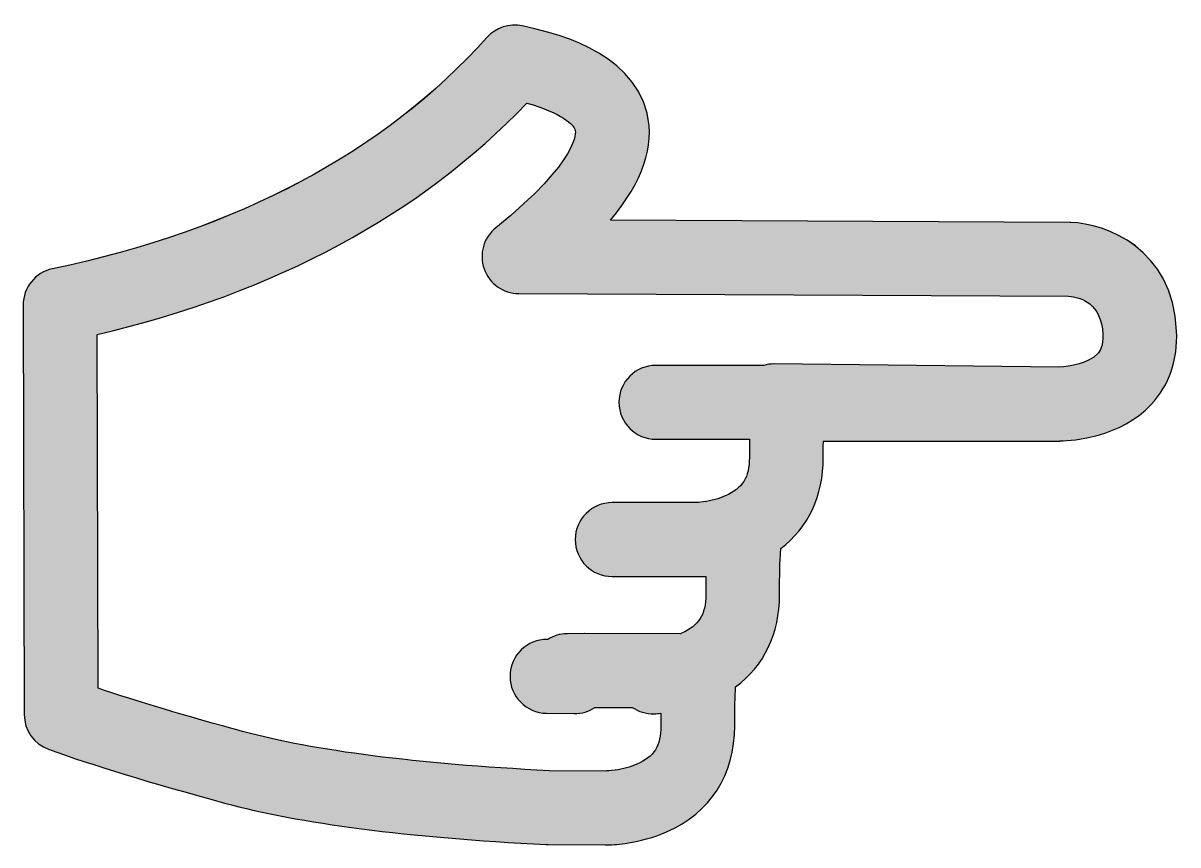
# Model space of a CAD drawing. Extents: x 328 to 456, y 102 to 193.
import ezdxf

# ---------------------------------------------------------------- set-up
doc = ezdxf.new("R2010")
doc.units = 0
doc.header["$MEASUREMENT"] = 0
doc.layers.add('LAYER_2', color=7, linetype='CONTINUOUS')

# ---------------------------------------------------------------- blocks, each defined once
blk = doc.blocks.new('BLOCK_4')
at = {"layer": 'LAYER_2', "color": 7}
blk.add_open_spline([(328.06, 161.94), (328.06, 163.88), (329.41, 165.55), (331.31, 165.94), (351.87, 170.25), (368.06, 178.87), (379.41, 191.56), (380.39, 192.65), (381.88, 193.14), (383.32, 192.83), (386.32, 192.18), (395.45, 190.22), (397.13, 183.16), (398, 179.53), (396.7, 175.67), (393.08, 171.33), (393.08, 171.33), (443.93, 171.07), (443.93, 171.07), (443.97, 171.07), (444.01, 171.07), (444.04, 171.07), (447.91, 170.94), (455.33, 168.26), (455.75, 159.06), (455.9, 155.86), (454.93, 153.06), (452.95, 150.94), (449.55, 147.31), (444.38, 146.92), (442.86, 146.89), (442.83, 146.88), (442.79, 146.88), (442.76, 146.88), (442.76, 146.88), (442.75, 146.88), (442.75, 146.88), (442.75, 146.88), (416.65, 146.88), (416.65, 146.88), (416.64, 146.33), (416.64, 145.72), (416.64, 145.07), (416.64, 140.8), (414.99, 137.32), (411.93, 134.98), (411.93, 134.98), (411.93, 134.93), (411.93, 134.93), (411.93, 134.83), (411.92, 134.73), (411.92, 134.64), (411.84, 133.6), (411.8, 132), (411.8, 129.88), (411.8, 125.54), (410.09, 122), (406.93, 119.67), (406.87, 118.64), (406.84, 117.2), (406.84, 115.37), (406.84, 109.93), (404.16, 105.76), (399.29, 103.62), (397.89, 103), (396.34, 102.58), (394.69, 102.35), (393.84, 102.23), (393.13, 102.18), (392.5, 102.19), (392.5, 102.19), (386.17, 102.22), (386.17, 102.22), (386.11, 102.22), (386.05, 102.22), (385.98, 102.22), (370.64, 103), (358.65, 104.55), (350.35, 106.82), (342.22, 109.03), (335.67, 111.03), (330.88, 112.77), (329.26, 113.35), (328.19, 114.88), (328.18, 116.6), (328.18, 116.6), (328.06, 161.93), (328.06, 161.93), (328.06, 161.93), (328.06, 161.94), (328.06, 161.94)], degree=3, knots=[0, 0, 0, 0, 1, 1, 1, 2, 2, 2, 3, 3, 3, 4, 4, 4, 5, 5, 5, 6, 6, 6, 7, 7, 7, 8, 8, 8, 9, 9, 9, 10, 10, 10, 11, 11, 11, 12, 12, 12, 13, 13, 13, 14, 14, 14, 15, 15, 15, 16, 16, 16, 17, 17, 17, 18, 18, 18, 19, 19, 19, 20, 20, 20, 21, 21, 21, 22, 22, 22, 23, 23, 23, 24, 24, 24, 25, 25, 25, 26, 26, 26, 27, 27, 27, 28, 28, 28, 29, 29, 29, 30, 30, 30, 30], dxfattribs=at)
blk = doc.blocks.new('BLOCK_5')
at = {"layer": 'LAYER_2', "color": 7}
blk.add_open_spline([(383.82, 184.29), (372.04, 171.93), (356.06, 163.33), (336.24, 158.66), (336.24, 158.66), (336.35, 119.52), (336.35, 119.52), (340.62, 118.08), (346.03, 116.46), (352.5, 114.7), (360.22, 112.6), (371.59, 111.15), (386.31, 110.39), (386.31, 110.39), (392.56, 110.36), (392.56, 110.36), (392.68, 110.36), (392.99, 110.37), (393.59, 110.45), (394.48, 110.57), (395.29, 110.79), (396, 111.11), (397.92, 111.95), (398.67, 113.14), (398.67, 115.37), (398.67, 115.85), (398.67, 116.31), (398.67, 116.75), (398.4, 116.72), (398.15, 116.71), (397.91, 116.7), (397.02, 116.67), (396.18, 116.93), (395.5, 117.39), (395.5, 117.39), (391.36, 117.4), (391.36, 117.4), (390.69, 116.96), (389.9, 116.71), (389.05, 116.72), (389.05, 116.72), (386, 116.75), (386, 116.75), (383.76, 116.78), (381.96, 118.61), (381.96, 120.84), (381.96, 120.86), (381.96, 120.88), (381.96, 120.89), (381.99, 123.15), (383.84, 124.96), (386.1, 124.93), (386.1, 124.93), (386.13, 124.93), (386.13, 124.93), (386.75, 125.32), (387.48, 125.55), (388.27, 125.56), (388.27, 125.56), (390.21, 125.58), (390.21, 125.58), (390.22, 125.58), (390.24, 125.58), (390.25, 125.58), (390.25, 125.58), (400.82, 125.56), (400.82, 125.56), (400.87, 125.58), (400.91, 125.6), (400.96, 125.62), (402.88, 126.46), (403.63, 127.65), (403.63, 129.88), (403.63, 130.61), (403.63, 131.28), (403.64, 131.89), (403.64, 131.89), (402.62, 131.89), (402.62, 131.89), (402.61, 131.89), (402.6, 131.89), (402.59, 131.89), (402.59, 131.89), (393.27, 131.89), (393.27, 131.89), (391.01, 131.89), (389.18, 133.72), (389.18, 135.98), (389.18, 138.24), (391.01, 140.07), (393.27, 140.07), (393.27, 140.07), (402.53, 140.07), (402.53, 140.07), (402.69, 140.07), (402.96, 140.1), (403.38, 140.15), (404.28, 140.28), (405.09, 140.5), (405.79, 140.81), (407.72, 141.65), (408.46, 142.85), (408.46, 145.07), (408.46, 145.8), (408.47, 146.47), (408.48, 147.08), (408.48, 147.08), (398.11, 147.08), (398.11, 147.08), (395.85, 147.08), (394.02, 148.91), (394.02, 151.17), (394.02, 153.43), (395.85, 155.26), (398.11, 155.26), (398.11, 155.26), (410.06, 155.26), (410.06, 155.26), (410.42, 155.36), (410.79, 155.41), (411.18, 155.41), (411.19, 155.41), (411.21, 155.41), (411.22, 155.41), (411.22, 155.41), (442.72, 155.06), (442.72, 155.06), (443.95, 155.1), (446.03, 155.51), (446.98, 156.53), (447.27, 156.84), (447.65, 157.4), (447.59, 158.68), (447.43, 162.15), (445.17, 162.81), (443.8, 162.9), (443.8, 162.9), (382.93, 163.21), (382.93, 163.21), (381.2, 163.22), (379.66, 164.31), (379.09, 165.94), (378.52, 167.57), (379.03, 169.39), (380.38, 170.48), (389.81, 178.1), (389.21, 181.14), (389.18, 181.27), (389.03, 181.91), (387.69, 183.18), (383.82, 184.29)], degree=3, knots=[0, 0, 0, 0, 1, 1, 1, 2, 2, 2, 3, 3, 3, 4, 4, 4, 5, 5, 5, 6, 6, 6, 7, 7, 7, 8, 8, 8, 9, 9, 9, 10, 10, 10, 11, 11, 11, 12, 12, 12, 13, 13, 13, 14, 14, 14, 15, 15, 15, 16, 16, 16, 17, 17, 17, 18, 18, 18, 19, 19, 19, 20, 20, 20, 21, 21, 21, 22, 22, 22, 23, 23, 23, 24, 24, 24, 25, 25, 25, 26, 26, 26, 27, 27, 27, 28, 28, 28, 29, 29, 29, 30, 30, 30, 31, 31, 31, 32, 32, 32, 33, 33, 33, 34, 34, 34, 35, 35, 35, 36, 36, 36, 37, 37, 37, 38, 38, 38, 39, 39, 39, 40, 40, 40, 41, 41, 41, 42, 42, 42, 43, 43, 43, 44, 44, 44, 45, 45, 45, 46, 46, 46, 47, 47, 47, 48, 48, 48, 49, 49, 49, 50, 50, 50, 50], dxfattribs=at)
blk = doc.blocks.new('BLOCK_6')
at = {"layer": 'LAYER_2'}
h = blk.add_hatch(color=7, dxfattribs=at)
h.dxf.hatch_style = 2
edge = h.paths.add_edge_path()
edge.add_spline(control_points=[(328.06, 161.94), (328.06, 163.88), (329.41, 165.55), (331.31, 165.94), (351.87, 170.25), (368.06, 178.86), (379.41, 191.56), (380.39, 192.65), (381.88, 193.14), (383.32, 192.83), (386.32, 192.18), (395.45, 190.22), (397.13, 183.16), (398, 179.53), (396.7, 175.67), (393.08, 171.33), (393.08, 171.33), (443.93, 171.07), (443.93, 171.07), (443.97, 171.07), (444, 171.07), (444.04, 171.07), (447.91, 170.94), (455.33, 168.27), (455.75, 159.06), (455.9, 155.86), (454.93, 153.06), (452.95, 150.94), (449.55, 147.31), (444.38, 146.92), (442.86, 146.89), (442.83, 146.88), (442.79, 146.88), (442.76, 146.88), (442.76, 146.88), (442.75, 146.88), (442.75, 146.88), (442.75, 146.88), (416.65, 146.88), (416.65, 146.88), (416.64, 146.33), (416.64, 145.72), (416.64, 145.07), (416.64, 140.8), (414.99, 137.32), (411.93, 134.98), (411.93, 134.98), (411.93, 134.93), (411.93, 134.93), (411.93, 134.83), (411.92, 134.73), (411.92, 134.64), (411.84, 133.6), (411.8, 132), (411.8, 129.88), (411.8, 125.54), (410.09, 122), (406.93, 119.67), (406.87, 118.64), (406.84, 117.2), (406.84, 115.37), (406.84, 109.93), (404.16, 105.76), (399.29, 103.62), (397.89, 103), (396.34, 102.58), (394.69, 102.35), (393.84, 102.23), (393.13, 102.18), (392.5, 102.19), (392.5, 102.19), (386.17, 102.22), (386.17, 102.22), (386.11, 102.22), (386.05, 102.22), (385.98, 102.22), (370.64, 103), (358.65, 104.55), (350.35, 106.82), (342.22, 109.03), (335.67, 111.03), (330.88, 112.77), (329.26, 113.35), (328.19, 114.88), (328.18, 116.6), (328.18, 116.6), (328.06, 161.93), (328.06, 161.93), (328.06, 161.93), (328.06, 161.94), (328.06, 161.94)], knot_values=[0, 0, 0, 0, 1, 1, 1, 2, 2, 2, 3, 3, 3, 4, 4, 4, 5, 5, 5, 6, 6, 6, 7, 7, 7, 8, 8, 8, 9, 9, 9, 10, 10, 10, 11, 11, 11, 12, 12, 12, 13, 13, 13, 14, 14, 14, 15, 15, 15, 16, 16, 16, 17, 17, 17, 18, 18, 18, 19, 19, 19, 20, 20, 20, 21, 21, 21, 22, 22, 22, 23, 23, 23, 24, 24, 24, 25, 25, 25, 26, 26, 26, 27, 27, 27, 28, 28, 28, 29, 29, 29, 30, 30, 30, 30], degree=3, periodic=1)
edge = h.paths.add_edge_path()
edge.add_spline(control_points=[(383.82, 184.29), (372.04, 171.93), (356.06, 163.33), (336.24, 158.66), (336.24, 158.66), (336.35, 119.52), (336.35, 119.52), (340.62, 118.08), (346.03, 116.46), (352.5, 114.7), (360.22, 112.6), (371.59, 111.15), (386.31, 110.39), (386.31, 110.39), (392.56, 110.36), (392.56, 110.36), (392.68, 110.36), (392.99, 110.37), (393.59, 110.45), (394.48, 110.57), (395.29, 110.79), (396, 111.11), (397.92, 111.95), (398.67, 113.14), (398.67, 115.37), (398.67, 115.85), (398.67, 116.31), (398.67, 116.75), (398.4, 116.72), (398.15, 116.71), (397.91, 116.7), (397.02, 116.67), (396.18, 116.93), (395.5, 117.39), (395.5, 117.39), (391.36, 117.4), (391.36, 117.4), (390.7, 116.96), (389.9, 116.71), (389.05, 116.72), (389.05, 116.72), (386, 116.75), (386, 116.75), (383.76, 116.78), (381.96, 118.61), (381.96, 120.84), (381.96, 120.86), (381.96, 120.88), (381.96, 120.89), (381.99, 123.15), (383.84, 124.96), (386.1, 124.93), (386.1, 124.93), (386.13, 124.93), (386.13, 124.93), (386.75, 125.32), (387.48, 125.55), (388.27, 125.56), (388.27, 125.56), (390.21, 125.58), (390.21, 125.58), (390.22, 125.58), (390.24, 125.58), (390.25, 125.58), (390.25, 125.58), (400.82, 125.56), (400.82, 125.56), (400.87, 125.58), (400.91, 125.6), (400.96, 125.62), (402.88, 126.46), (403.63, 127.65), (403.63, 129.88), (403.63, 130.61), (403.63, 131.28), (403.64, 131.89), (403.64, 131.89), (402.62, 131.89), (402.62, 131.89), (402.61, 131.89), (402.6, 131.89), (402.59, 131.89), (402.59, 131.89), (393.27, 131.89), (393.27, 131.89), (391.01, 131.89), (389.18, 133.72), (389.18, 135.98), (389.18, 138.24), (391.01, 140.07), (393.27, 140.07), (393.27, 140.07), (402.53, 140.07), (402.53, 140.07), (402.69, 140.07), (402.96, 140.1), (403.38, 140.15), (404.28, 140.28), (405.09, 140.5), (405.79, 140.81), (407.72, 141.65), (408.46, 142.85), (408.46, 145.07), (408.46, 145.8), (408.47, 146.47), (408.48, 147.08), (408.48, 147.08), (398.11, 147.08), (398.11, 147.08), (395.85, 147.08), (394.02, 148.91), (394.02, 151.17), (394.02, 153.43), (395.85, 155.26), (398.11, 155.26), (398.11, 155.26), (410.06, 155.26), (410.06, 155.26), (410.42, 155.36), (410.79, 155.41), (411.18, 155.41), (411.19, 155.41), (411.21, 155.41), (411.22, 155.41), (411.22, 155.41), (442.72, 155.06), (442.72, 155.06), (443.95, 155.1), (446.03, 155.51), (446.98, 156.53), (447.27, 156.84), (447.65, 157.4), (447.59, 158.68), (447.43, 162.15), (445.17, 162.81), (443.8, 162.9), (443.8, 162.9), (382.93, 163.21), (382.93, 163.21), (381.2, 163.22), (379.66, 164.31), (379.09, 165.94), (378.52, 167.57), (379.03, 169.39), (380.38, 170.48), (389.81, 178.1), (389.21, 181.14), (389.18, 181.27), (389.03, 181.91), (387.69, 183.18), (383.82, 184.29)], knot_values=[0, 0, 0, 0, 1, 1, 1, 2, 2, 2, 3, 3, 3, 4, 4, 4, 5, 5, 5, 6, 6, 6, 7, 7, 7, 8, 8, 8, 9, 9, 9, 10, 10, 10, 11, 11, 11, 12, 12, 12, 13, 13, 13, 14, 14, 14, 15, 15, 15, 16, 16, 16, 17, 17, 17, 18, 18, 18, 19, 19, 19, 20, 20, 20, 21, 21, 21, 22, 22, 22, 23, 23, 23, 24, 24, 24, 25, 25, 25, 26, 26, 26, 27, 27, 27, 28, 28, 28, 29, 29, 29, 30, 30, 30, 31, 31, 31, 32, 32, 32, 33, 33, 33, 34, 34, 34, 35, 35, 35, 36, 36, 36, 37, 37, 37, 38, 38, 38, 39, 39, 39, 40, 40, 40, 41, 41, 41, 42, 42, 42, 43, 43, 43, 44, 44, 44, 45, 45, 45, 46, 46, 46, 47, 47, 47, 48, 48, 48, 49, 49, 49, 50, 50, 50, 50], degree=3, periodic=1)
for points, knots in [([(328.06, 161.94), (328.06, 163.88), (329.41, 165.55), (331.31, 165.94), (351.87, 170.25), (368.06, 178.86), (379.41, 191.56), (380.39, 192.65), (381.88, 193.14), (383.32, 192.83), (386.32, 192.18), (395.45, 190.22), (397.13, 183.16), (398, 179.53), (396.7, 175.67), (393.08, 171.33), (393.08, 171.33), (443.93, 171.07), (443.93, 171.07), (443.97, 171.07), (444, 171.07), (444.04, 171.07), (447.91, 170.94), (455.33, 168.27), (455.75, 159.06), (455.9, 155.86), (454.93, 153.06), (452.95, 150.94), (449.55, 147.31), (444.38, 146.92), (442.86, 146.89), (442.83, 146.88), (442.79, 146.88), (442.76, 146.88), (442.76, 146.88), (442.75, 146.88), (442.75, 146.88), (442.75, 146.88), (416.65, 146.88), (416.65, 146.88), (416.64, 146.33), (416.64, 145.72), (416.64, 145.07), (416.64, 140.8), (414.99, 137.32), (411.93, 134.98), (411.93, 134.98), (411.93, 134.93), (411.93, 134.93), (411.93, 134.83), (411.92, 134.73), (411.92, 134.64), (411.84, 133.6), (411.8, 132), (411.8, 129.88), (411.8, 125.54), (410.09, 122), (406.93, 119.67), (406.87, 118.64), (406.84, 117.2), (406.84, 115.37), (406.84, 109.93), (404.16, 105.76), (399.29, 103.62), (397.89, 103), (396.34, 102.58), (394.69, 102.35), (393.84, 102.23), (393.13, 102.18), (392.5, 102.19), (392.5, 102.19), (386.17, 102.22), (386.17, 102.22), (386.11, 102.22), (386.05, 102.22), (385.98, 102.22), (370.64, 103), (358.65, 104.55), (350.35, 106.82), (342.22, 109.03), (335.67, 111.03), (330.88, 112.77), (329.26, 113.35), (328.19, 114.88), (328.18, 116.6), (328.18, 116.6), (328.06, 161.93), (328.06, 161.93), (328.06, 161.93), (328.06, 161.94), (328.06, 161.94)], [0, 0, 0, 0, 1, 1, 1, 2, 2, 2, 3, 3, 3, 4, 4, 4, 5, 5, 5, 6, 6, 6, 7, 7, 7, 8, 8, 8, 9, 9, 9, 10, 10, 10, 11, 11, 11, 12, 12, 12, 13, 13, 13, 14, 14, 14, 15, 15, 15, 16, 16, 16, 17, 17, 17, 18, 18, 18, 19, 19, 19, 20, 20, 20, 21, 21, 21, 22, 22, 22, 23, 23, 23, 24, 24, 24, 25, 25, 25, 26, 26, 26, 27, 27, 27, 28, 28, 28, 29, 29, 29, 30, 30, 30, 30]), ([(383.82, 184.29), (372.04, 171.93), (356.06, 163.33), (336.24, 158.66), (336.24, 158.66), (336.35, 119.52), (336.35, 119.52), (340.62, 118.08), (346.03, 116.46), (352.5, 114.7), (360.22, 112.6), (371.59, 111.15), (386.31, 110.39), (386.31, 110.39), (392.56, 110.36), (392.56, 110.36), (392.68, 110.36), (392.99, 110.37), (393.59, 110.45), (394.48, 110.57), (395.29, 110.79), (396, 111.11), (397.92, 111.95), (398.67, 113.14), (398.67, 115.37), (398.67, 115.85), (398.67, 116.31), (398.67, 116.75), (398.4, 116.72), (398.15, 116.71), (397.91, 116.7), (397.02, 116.67), (396.18, 116.93), (395.5, 117.39), (395.5, 117.39), (391.36, 117.4), (391.36, 117.4), (390.7, 116.96), (389.9, 116.71), (389.05, 116.72), (389.05, 116.72), (386, 116.75), (386, 116.75), (383.76, 116.78), (381.96, 118.61), (381.96, 120.84), (381.96, 120.86), (381.96, 120.88), (381.96, 120.89), (381.99, 123.15), (383.84, 124.96), (386.1, 124.93), (386.1, 124.93), (386.13, 124.93), (386.13, 124.93), (386.75, 125.32), (387.48, 125.55), (388.27, 125.56), (388.27, 125.56), (390.21, 125.58), (390.21, 125.58), (390.22, 125.58), (390.24, 125.58), (390.25, 125.58), (390.25, 125.58), (400.82, 125.56), (400.82, 125.56), (400.87, 125.58), (400.91, 125.6), (400.96, 125.62), (402.88, 126.46), (403.63, 127.65), (403.63, 129.88), (403.63, 130.61), (403.63, 131.28), (403.64, 131.89), (403.64, 131.89), (402.62, 131.89), (402.62, 131.89), (402.61, 131.89), (402.6, 131.89), (402.59, 131.89), (402.59, 131.89), (393.27, 131.89), (393.27, 131.89), (391.01, 131.89), (389.18, 133.72), (389.18, 135.98), (389.18, 138.24), (391.01, 140.07), (393.27, 140.07), (393.27, 140.07), (402.53, 140.07), (402.53, 140.07), (402.69, 140.07), (402.96, 140.1), (403.38, 140.15), (404.28, 140.28), (405.09, 140.5), (405.79, 140.81), (407.72, 141.65), (408.46, 142.85), (408.46, 145.07), (408.46, 145.8), (408.47, 146.47), (408.48, 147.08), (408.48, 147.08), (398.11, 147.08), (398.11, 147.08), (395.85, 147.08), (394.02, 148.91), (394.02, 151.17), (394.02, 153.43), (395.85, 155.26), (398.11, 155.26), (398.11, 155.26), (410.06, 155.26), (410.06, 155.26), (410.42, 155.36), (410.79, 155.41), (411.18, 155.41), (411.19, 155.41), (411.21, 155.41), (411.22, 155.41), (411.22, 155.41), (442.72, 155.06), (442.72, 155.06), (443.95, 155.1), (446.03, 155.51), (446.98, 156.53), (447.27, 156.84), (447.65, 157.4), (447.59, 158.68), (447.43, 162.15), (445.17, 162.81), (443.8, 162.9), (443.8, 162.9), (382.93, 163.21), (382.93, 163.21), (381.2, 163.22), (379.66, 164.31), (379.09, 165.94), (378.52, 167.57), (379.03, 169.39), (380.38, 170.48), (389.81, 178.1), (389.21, 181.14), (389.18, 181.27), (389.03, 181.91), (387.69, 183.18), (383.82, 184.29)], [0, 0, 0, 0, 1, 1, 1, 2, 2, 2, 3, 3, 3, 4, 4, 4, 5, 5, 5, 6, 6, 6, 7, 7, 7, 8, 8, 8, 9, 9, 9, 10, 10, 10, 11, 11, 11, 12, 12, 12, 13, 13, 13, 14, 14, 14, 15, 15, 15, 16, 16, 16, 17, 17, 17, 18, 18, 18, 19, 19, 19, 20, 20, 20, 21, 21, 21, 22, 22, 22, 23, 23, 23, 24, 24, 24, 25, 25, 25, 26, 26, 26, 27, 27, 27, 28, 28, 28, 29, 29, 29, 30, 30, 30, 31, 31, 31, 32, 32, 32, 33, 33, 33, 34, 34, 34, 35, 35, 35, 36, 36, 36, 37, 37, 37, 38, 38, 38, 39, 39, 39, 40, 40, 40, 41, 41, 41, 42, 42, 42, 43, 43, 43, 44, 44, 44, 45, 45, 45, 46, 46, 46, 47, 47, 47, 48, 48, 48, 49, 49, 49, 50, 50, 50, 50])]:
    blk.add_open_spline(points, degree=3, knots=knots, dxfattribs=at)
blk = doc.blocks.new('BLOCK_3')
at = {"layer": 'LAYER_2'}
for name in ['BLOCK_4', 'BLOCK_6', 'BLOCK_5']:
    blk.add_blockref(name, (0, 0), dxfattribs=at)
blk = doc.blocks.new('BLOCK_2')
at = {"layer": 'LAYER_2'}
blk.add_blockref('BLOCK_3', (0, 0), dxfattribs=at)

msp = doc.modelspace()

# ---------------------------------------------------------------- block references
at = {"layer": 'LAYER_2'}
msp.add_blockref('BLOCK_2', (0, 0), dxfattribs=at)

doc.saveas('drawing.dxf')
